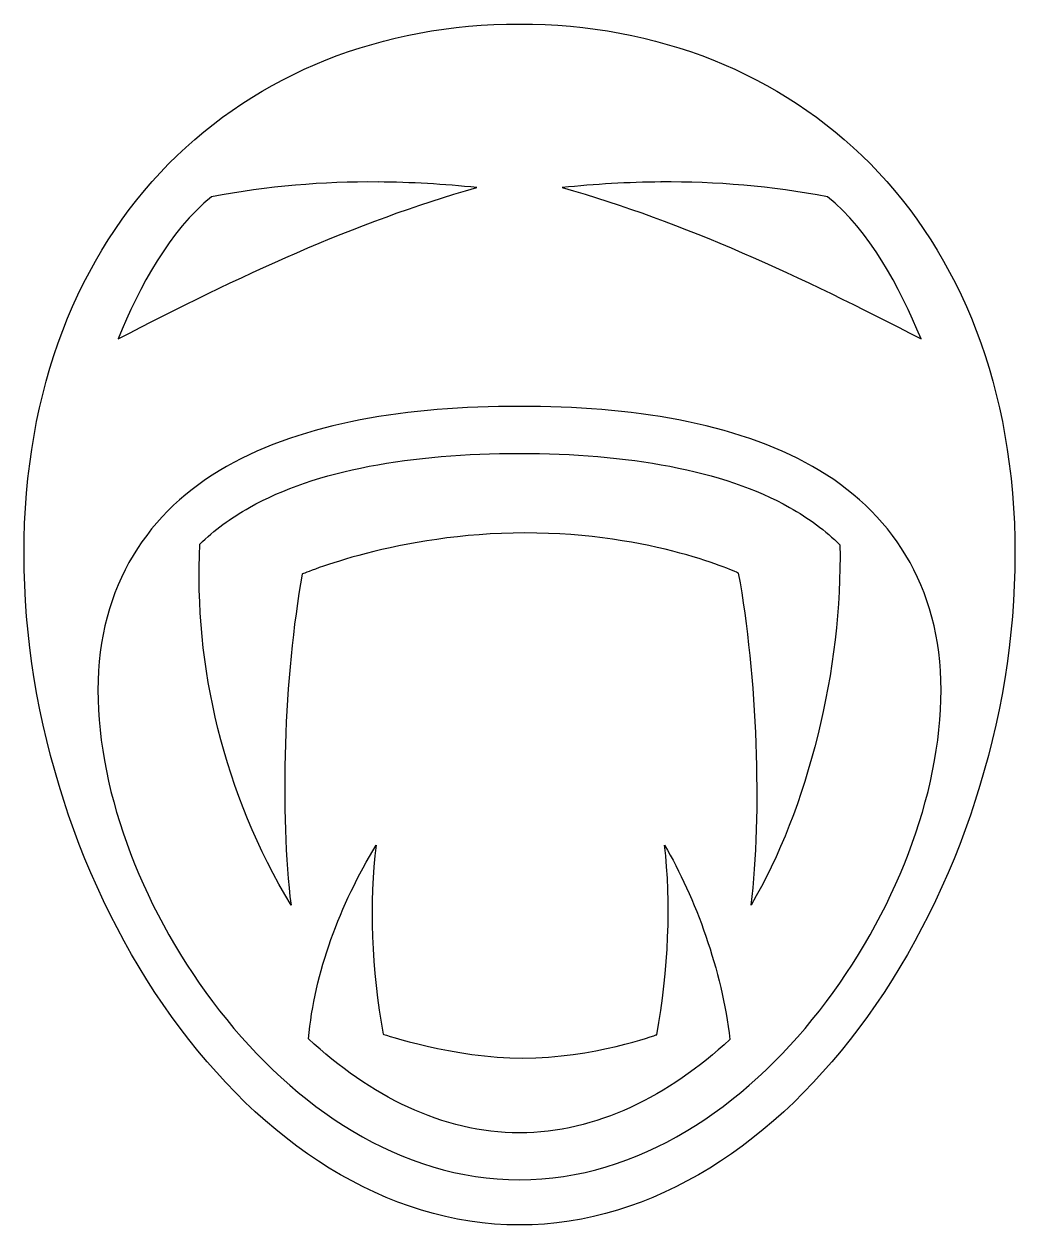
# Model space of a CAD drawing. Header units: centimetres. Extents: x -8.4 to 8.2, y -10.1 to 10.
import ezdxf

# ---------------------------------------------------------------- set-up
doc = ezdxf.new("R2010")
doc.units = ezdxf.units.CM
doc.header["$MEASUREMENT"] = 0
doc.layers.add('Layer 1', color=7, linetype='Continuous')

msp = doc.modelspace()

# ---------------------------------------------------------------- linework, layer by layer
at = {"layer": 'Layer 1'}
for points, knots in [([(-0.10276, 10.0294), (-4.71657, 10.0294), (-8.41778, 6.73448), (-8.41778, 1.13457), (-8.41778, 1.13457), (-8.41778, -1.66538), (-7.4663, -4.50793), (-5.94303, -6.62695), (-5.94303, -6.62695), (-4.4198, -8.74589), (-2.3496, -10.12563), (-0.10277, -10.12563), (-0.10277, -10.12563), (2.14402, -10.12563), (4.21422, -8.74589), (5.73749, -6.62695), (5.73749, -6.62695), (7.26072, -4.50801), (8.2122, -1.66538), (8.2122, 1.13457), (8.2122, 1.13457), (8.2122, 6.73456), (4.51099, 10.0294), (-0.10282, 10.0294), (-0.10282, 10.0294), (-0.10282, 10.0294), (-0.10276, 10.0294), (-0.10276, 10.0294)], [0, 0, 0, 0, 0.125, 0.125, 0.125, 0.125, 0.25, 0.25, 0.25, 0.25, 0.375, 0.375, 0.375, 0.375, 0.5, 0.5, 0.5, 0.5, 0.625, 0.625, 0.625, 0.625, 0.75, 0.75, 0.75, 0.75, 1, 1, 1, 1]), ([(-2.47737, 7.37813), (-1.92455, 7.37391), (-1.37223, 7.34018), (-0.81701, 7.28578), (-0.81701, 7.28578), (-2.88163, 6.70049), (-4.80251, 5.80122), (-6.84049, 4.7439), (-6.84049, 4.7439), (-6.48181, 5.61737), (-5.97267, 6.56821), (-5.27226, 7.13035), (-5.27226, 7.13035), (-4.32272, 7.31197), (-3.39882, 7.38504), (-2.47737, 7.37809), (-2.47737, 7.37809), (-2.47737, 7.37809), (-2.47737, 7.37813), (-2.47737, 7.37813)], [0, 0, 0, 0, 0.16666667, 0.16666667, 0.16666667, 0.16666667, 0.33333333, 0.33333333, 0.33333333, 0.33333333, 0.5, 0.5, 0.5, 0.5, 0.66666667, 0.66666667, 0.66666667, 0.66666667, 1, 1, 1, 1]), ([(2.2718, 7.37813), (3.19325, 7.385), (4.11846, 7.31193), (5.06808, 7.13035), (5.06808, 7.13035), (5.76841, 6.56825), (6.27754, 5.61736), (6.63618, 4.7439), (6.63618, 4.7439), (4.5982, 5.80118), (2.67737, 6.70049), (0.61274, 7.28579), (0.61274, 7.28579), (1.16801, 7.34019), (1.71897, 7.37392), (2.27184, 7.37814), (2.27184, 7.37814), (2.27184, 7.37814), (2.2718, 7.37813), (2.2718, 7.37813)], [0, 0, 0, 0, 0.16666667, 0.16666667, 0.16666667, 0.16666667, 0.33333333, 0.33333333, 0.33333333, 0.33333333, 0.5, 0.5, 0.5, 0.5, 0.66666667, 0.66666667, 0.66666667, 0.66666667, 1, 1, 1, 1]), ([(-0.10281, 3.61194), (1.78028, 3.61194), (3.50993, 3.34135), (4.81503, 2.60387), (4.81503, 2.60387), (6.12013, 1.86635), (6.97222, 0.60545), (6.97222, -1.14908), (6.97222, -1.14908), (6.97222, -2.90356), (6.19085, -4.91742), (4.93104, -6.52946), (4.93104, -6.52946), (3.67115, -8.14146), (1.90338, -9.36652), (-0.10276, -9.36652), (-0.10276, -9.36652), (-2.1089, -9.36652), (-3.87667, -8.14146), (-5.13656, -6.52946), (-5.13656, -6.52946), (-6.39654, -4.91738), (-7.17778, -2.90356), (-7.17778, -1.14908), (-7.17778, -1.14908), (-7.17778, 0.6054), (-6.32443, 1.86635), (-5.0192, 2.60387), (-5.0192, 2.60387), (-3.7141, 3.34139), (-1.9858, 3.61194), (-0.10271, 3.61194), (-0.10271, 3.61194), (-0.10271, 3.61194), (-0.10281, 3.61194), (-0.10281, 3.61194)], [0, 0, 0, 0, 0.1, 0.1, 0.1, 0.1, 0.2, 0.2, 0.2, 0.2, 0.3, 0.3, 0.3, 0.3, 0.4, 0.4, 0.4, 0.4, 0.5, 0.5, 0.5, 0.5, 0.6, 0.6, 0.6, 0.6, 0.7, 0.7, 0.7, 0.7, 0.8, 0.8, 0.8, 0.8, 1, 1, 1, 1]), ([(-0.10281, 2.82395), (-1.9076, 2.82395), (-3.51854, 2.54636), (-4.6319, 1.91734), (-4.6319, 1.91734), (-4.94972, 1.7377), (-5.2287, 1.53374), (-5.46598, 1.29928), (-5.46598, 1.29928), (-5.56963, -0.74608), (-5.06526, -2.88581), (-3.93739, -4.75844), (-3.93739, -4.75844), (-4.12782, -3.24798), (-4.05968, -0.9123), (-3.74763, 0.79845), (-3.74763, 0.79845), (-3.74763, 0.79845), (-2.13639, 1.48899), (-0.01054, 1.48899), (-0.01054, 1.48899), (2.14095, 1.48899), (3.575, 0.81304), (3.575, 0.81304), (3.575, 0.81304), (3.88978, -0.90332), (3.97433, -3.24284), (3.78331, -4.75845), (3.78331, -4.75845), (4.73656, -3.13625), (5.31873, -0.78994), (5.27361, 1.28738), (5.27361, 1.28738), (5.03393, 1.52689), (4.75073, 1.73478), (4.42764, 1.91737), (4.42764, 1.91737), (3.31432, 2.54639), (1.70203, 2.82398), (-0.1028, 2.82398), (-0.1028, 2.82398), (-0.1028, 2.82398), (-0.10281, 2.82395), (-0.10281, 2.82395)], [0, 0, 0, 0, 0.08333333, 0.08333333, 0.08333333, 0.08333333, 0.16666667, 0.16666667, 0.16666667, 0.16666667, 0.25, 0.25, 0.25, 0.25, 0.33333333, 0.33333333, 0.33333333, 0.33333333, 0.41666667, 0.41666667, 0.41666667, 0.41666667, 0.5, 0.5, 0.5, 0.5, 0.58333333, 0.58333333, 0.58333333, 0.58333333, 0.66666667, 0.66666667, 0.66666667, 0.66666667, 0.75, 0.75, 0.75, 0.75, 0.83333333, 0.83333333, 0.83333333, 0.83333333, 1, 1, 1, 1]), ([(-2.50899, -3.74903), (-3.11642, -4.75769), (-3.5427, -5.88842), (-3.64356, -6.99993), (-3.64356, -6.99993), (-2.61922, -7.95841), (-1.39335, -8.57861), (-0.10272, -8.57861), (-0.10272, -8.57861), (1.18256, -8.57861), (2.40429, -7.96367), (3.42615, -7.01177), (3.42615, -7.01177), (3.29796, -5.85358), (2.84803, -4.63097), (2.32978, -3.74907), (2.32978, -3.74907), (2.44954, -4.69911), (2.39666, -5.85692), (2.19931, -6.93275), (2.19931, -6.93275), (2.19931, -6.93275), (1.12782, -7.32546), (-0.0474, -7.32546), (-0.0474, -7.32546), (-1.20133, -7.32546), (-2.39042, -6.92347), (-2.39042, -6.92347), (-2.39042, -6.92347), (-2.586, -5.85101), (-2.62825, -4.6959), (-2.509, -3.74907), (-2.509, -3.74907), (-2.509, -3.74907), (-2.50899, -3.74903), (-2.50899, -3.74903)], [0, 0, 0, 0, 0.1, 0.1, 0.1, 0.1, 0.2, 0.2, 0.2, 0.2, 0.3, 0.3, 0.3, 0.3, 0.4, 0.4, 0.4, 0.4, 0.5, 0.5, 0.5, 0.5, 0.6, 0.6, 0.6, 0.6, 0.7, 0.7, 0.7, 0.7, 0.8, 0.8, 0.8, 0.8, 1, 1, 1, 1])]:
    msp.add_open_spline(points, degree=3, knots=knots, dxfattribs=at)

doc.saveas('drawing.dxf')
